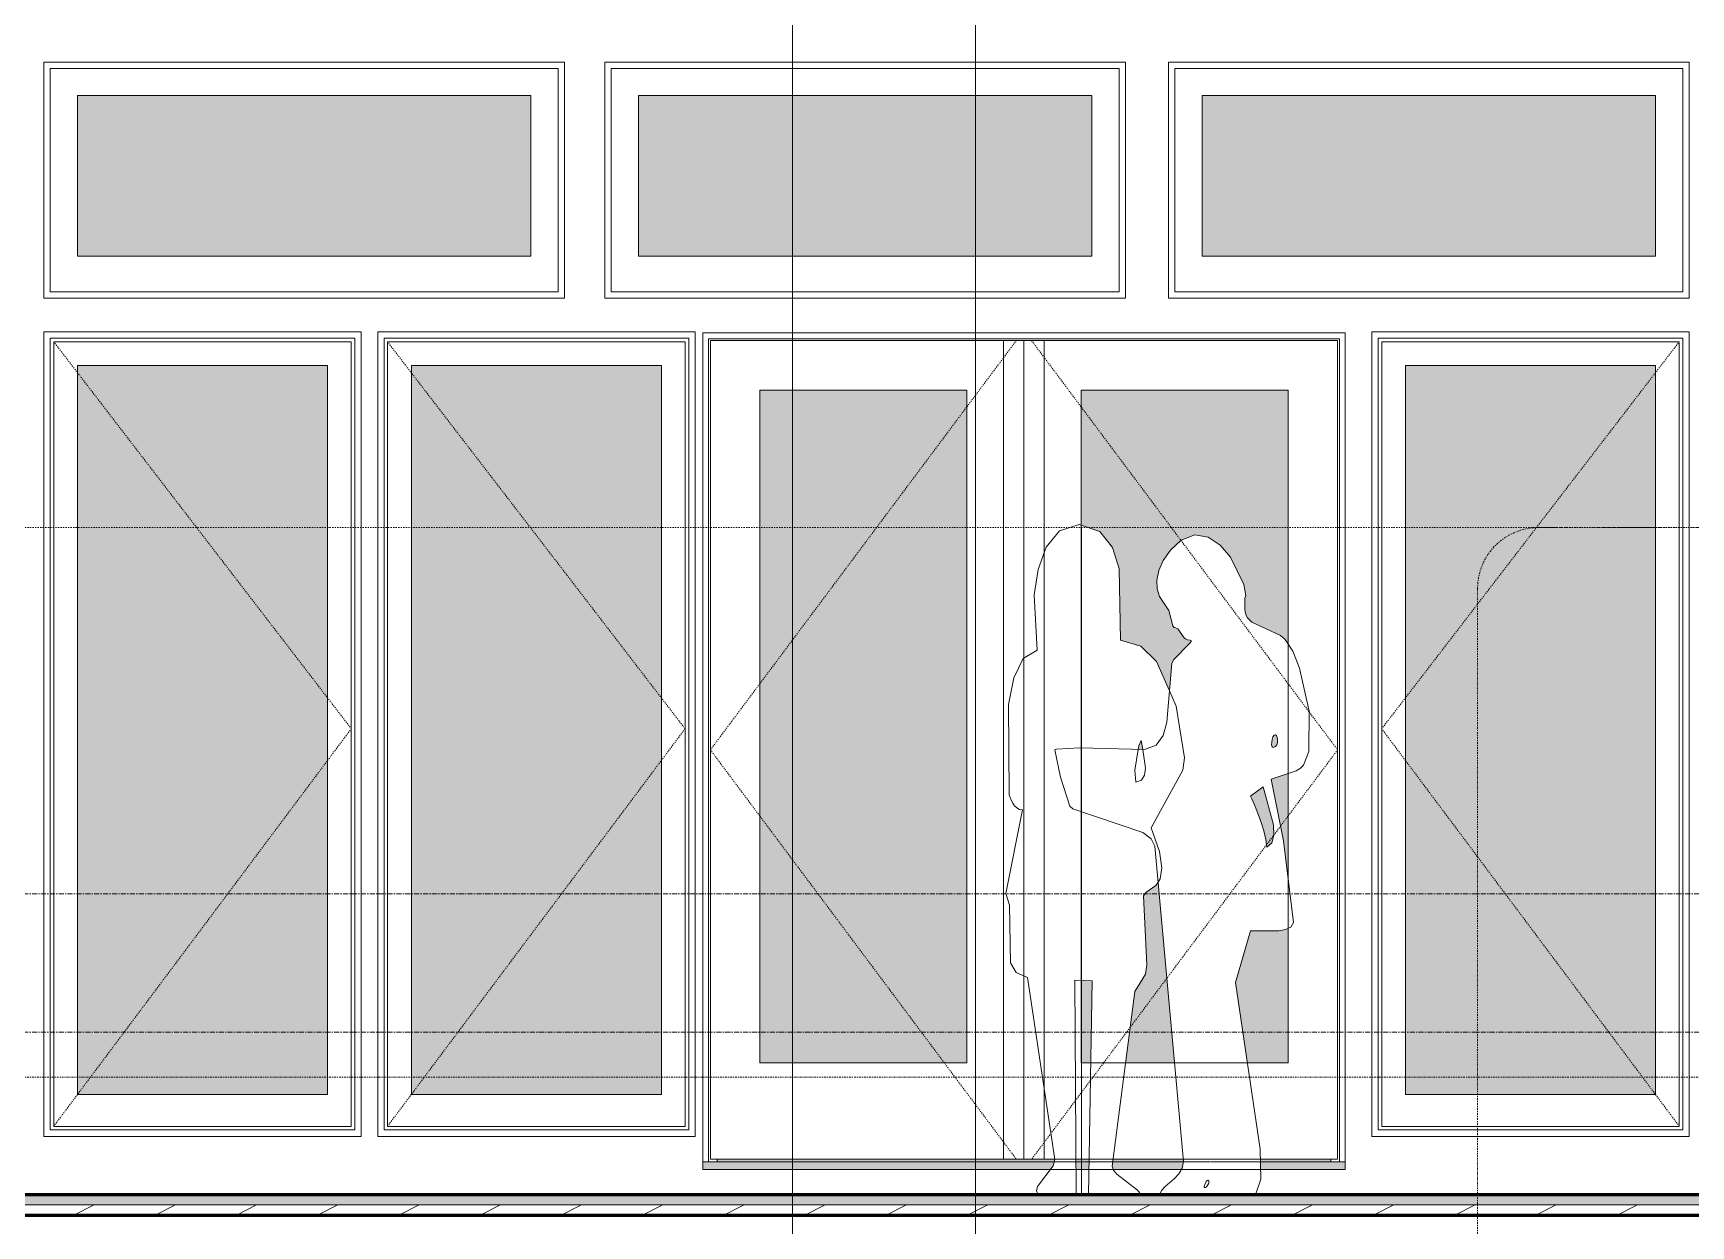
# Model space of a CAD drawing. Header units: inches. Extents: x -8991 to -6983, y -226 to 479.
# Drawn here: x -7809.4 to -7646.2, y -0.7 to 116.8 of the extents above; entities that cross this region are included whole.
import ezdxf

# ---------------------------------------------------------------- set-up
doc = ezdxf.new("R2010")
doc.units = ezdxf.units.IN
doc.header["$MEASUREMENT"] = 0
for name, pattern in [('Aligning Line 1_8_', [0.25, 0.125, -0.125]), ('Dash 1_16_', [0.125, 0.0625, -0.0625]), ('Dash Dot 3_16_', [0.3125, 0.1875, -0.0625, 0, -0.0625]), ('Grid Line 1_2_', [0.875, 0.5, -0.125, 0.125, -0.125])]:
    doc.linetypes.add(name, pattern=pattern)
for name, color, linetype, lineweight in [('A-ANNO-SYMB-1', 150, 'Dash Dot 3_16_', 9), ('A-DETL-GENF', 92, 'Continuous', 9), ('A-DOOR', 31, 'Continuous', 18), ('A-DOOR-1', 31, 'Dash 1_16_', 9), ('A-FLOR', 192, 'Continuous', 18), ('A-FLOR-1', 192, 'Continuous', 60), ('A-FLOR-HRAL', 11, 'Continuous', 9), ('A-FLOR-LEVL-1', 51, 'Grid Line 1_2_', 9), ('A-FLOR-MCUT', 51, 'Continuous', 18), ('A-FLOR-PATT-1', 8, 'Continuous', 9), ('A-GLAZ', 151, 'Continuous', 18), ('A-GLAZ-1', 151, 'Continuous', 9), ('A-GLAZ-2', 151, 'Dash 1_16_', 9), ('A-WALL', 113, 'Continuous', 18), ('G-ANNO-SYMB', 111, 'Aligning Line 1_8_', 9), ('G-ANNO-SYMB-1', 111, 'Continuous', 9)]:
    doc.layers.add(name, color=color, linetype=linetype, lineweight=lineweight)

# ---------------------------------------------------------------- blocks, each defined once
blk = doc.blocks.new('Railing - 2_ x 1_2_ 2-1559248-Section 26')
at = {"layer": 'A-FLOR-HRAL'}
for points in [[(-8696.64, 2.62), (-8694.88, 2.62), (-8694.88, 43.62), (-8697.26, 43.62), (-8697.26, 2.62), (-8696.85, 2.62)], [(-8694.88, 2.37), (-8693.57, 2.37), (-8693.57, 2.62), (-8698.57, 2.62), (-8698.57, 2.37), (-8696.55, 2.37)], [(-8697.59, 2.62), (-8697.57, 2.62), (-8697.58, 2.87), (-8698.07, 2.87), (-8698.05, 2.62), (-8697.6, 2.62)], [(-8694.29, 2.62), (-8694.07, 2.62), (-8694.08, 2.87), (-8694.57, 2.87), (-8694.55, 2.62), (-8694.32, 2.62)]]:
    blk.add_hatch(color=256, dxfattribs=at).paths.add_polyline_path(points, flags=0)
for p, q in [((-8697.26, 43.62), (-8694.88, 43.62)), ((-8697.26, 2.62), (-8697.26, 43.62)), ((-8694.88, 2.62), (-8694.88, 43.62)), ((-8693.57, 2.62), (-8698.57, 2.62)), ((-8698.57, 2.37), (-8698.57, 2.62)), ((-8698.57, 2.37), (-8693.57, 2.37)), ((-8698.07, 2.62), (-8698.07, 2.87)), ((-8697.57, 2.87), (-8698.07, 2.87)), ((-8697.57, 2.87), (-8697.57, 2.62)), ((-8694.57, 2.62), (-8694.57, 2.87)), ((-8694.07, 2.87), (-8694.57, 2.87)), ((-8694.07, 2.87), (-8694.07, 2.62)), ((-8693.57, 2.37), (-8693.57, 2.62))]:
    blk.add_line(p, q, dxfattribs=at)
blk = doc.blocks.new('Railing - 2_ x 1_2_ 2-V24-Section 26')
at = {"layer": 'A-FLOR-HRAL'}
h = blk.add_hatch(color=256, dxfattribs=at)
h.paths.add_polyline_path([(-8871.88, 2.62), (-8871.88, 43.62), (-8874.26, 43.62), (-8874.26, 2.62), (-8872.35, 2.62)], flags=0)
h.paths.add_polyline_path([(-8873.07, 5.19), (-8873.16, 5.28), (-8873.07, 5.37), (-8872.98, 5.28)], flags=0)
h.paths.add_polyline_path([(-8873.07, 8.19), (-8873.16, 8.28), (-8873.07, 8.37), (-8872.98, 8.28)], flags=0)
h.paths.add_polyline_path([(-8873.07, 11.19), (-8873.16, 11.28), (-8873.07, 11.37), (-8872.98, 11.28)], flags=0)
h.paths.add_polyline_path([(-8873.07, 14.19), (-8873.16, 14.28), (-8873.07, 14.37), (-8872.98, 14.28)], flags=0)
h.paths.add_polyline_path([(-8873.07, 17.19), (-8873.16, 17.28), (-8873.07, 17.37), (-8872.98, 17.28)], flags=0)
h.paths.add_polyline_path([(-8873.07, 20.19), (-8873.16, 20.28), (-8873.07, 20.37), (-8872.98, 20.28)], flags=0)
h.paths.add_polyline_path([(-8873.07, 23.19), (-8873.16, 23.28), (-8873.07, 23.37), (-8872.98, 23.28)], flags=0)
h.paths.add_polyline_path([(-8873.07, 26.19), (-8873.16, 26.28), (-8873.07, 26.37), (-8872.98, 26.28)], flags=0)
h.paths.add_polyline_path([(-8873.07, 29.19), (-8873.16, 29.28), (-8873.07, 29.37), (-8872.98, 29.28)], flags=0)
h.paths.add_polyline_path([(-8873.07, 32.19), (-8873.16, 32.28), (-8873.07, 32.37), (-8872.98, 32.28)], flags=0)
h.paths.add_polyline_path([(-8873.07, 35.19), (-8873.16, 35.28), (-8873.07, 35.37), (-8872.98, 35.28)], flags=0)
h.paths.add_polyline_path([(-8873.07, 38.19), (-8873.16, 38.28), (-8873.07, 38.37), (-8872.98, 38.28)], flags=0)
h.paths.add_polyline_path([(-8873.07, 41.19), (-8873.16, 41.28), (-8873.07, 41.37), (-8872.98, 41.28)], flags=0)
for points in [[(-8871.36, 2.37), (-8870.57, 2.37), (-8870.57, 2.62), (-8875.57, 2.62), (-8875.57, 2.37), (-8871.88, 2.37)], [(-8875.07, 2.62), (-8874.57, 2.62), (-8874.58, 2.87), (-8875.07, 2.87)], [(-8871.35, 2.62), (-8871.07, 2.62), (-8871.08, 2.87), (-8871.57, 2.87), (-8871.55, 2.62), (-8871.36, 2.62)]]:
    blk.add_hatch(color=256, dxfattribs=at).paths.add_polyline_path(points, flags=0)
for p, q in [((-8874.26, 2.62), (-8874.26, 43.62)), ((-8871.88, 43.62), (-8871.88, 2.62)), ((-8870.57, 2.62), (-8875.57, 2.62)), ((-8875.57, 2.37), (-8875.57, 2.62)), ((-8875.07, 2.62), (-8875.07, 2.87)), ((-8874.57, 2.87), (-8875.07, 2.87)), ((-8874.57, 2.87), (-8874.57, 2.62)), ((-8871.57, 2.62), (-8871.57, 2.87)), ((-8871.07, 2.87), (-8871.57, 2.87)), ((-8871.07, 2.87), (-8871.07, 2.62)), ((-8870.57, 2.62), (-8870.57, 2.37))]:
    blk.add_line(p, q, dxfattribs=at)
blk = doc.blocks.new('Railing - Railing-1114347-Section 26')
at = {"layer": 'A-FLOR-HRAL'}
for points in [[(-8874.01, 43.62), (-8871.57, 43.62), (-8871.58, 44.37), (-8874.57, 44.37), (-8874.57, 43.62), (-8874.26, 43.62)], [(-8697.57, 43.62), (-8694.57, 43.62), (-8694.57, 44.37), (-8697.57, 44.37), (-8697.57, 43.99)], [(-8873.07, 41.19), (-8872.98, 41.28), (-8873.07, 41.37), (-8873.16, 41.28)], [(-8873.07, 38.19), (-8872.98, 38.28), (-8873.07, 38.37), (-8873.16, 38.28)], [(-8873.07, 35.19), (-8872.98, 35.28), (-8873.07, 35.37), (-8873.16, 35.28)], [(-8873.07, 32.19), (-8872.98, 32.28), (-8873.07, 32.37), (-8873.16, 32.28)], [(-8873.07, 29.19), (-8872.98, 29.28), (-8873.07, 29.37), (-8873.16, 29.28)], [(-8873.07, 26.19), (-8872.98, 26.28), (-8873.07, 26.37), (-8873.16, 26.28)], [(-8873.07, 23.19), (-8872.98, 23.28), (-8873.07, 23.37), (-8873.16, 23.28)], [(-8873.07, 20.19), (-8872.98, 20.28), (-8873.07, 20.37), (-8873.16, 20.28)], [(-8873.07, 17.19), (-8872.98, 17.28), (-8873.07, 17.37), (-8873.16, 17.28)], [(-8873.07, 14.19), (-8872.98, 14.28), (-8873.07, 14.37), (-8873.16, 14.28)], [(-8873.07, 11.19), (-8872.98, 11.28), (-8873.07, 11.37), (-8873.16, 11.28)], [(-8873.07, 8.19), (-8872.98, 8.28), (-8873.07, 8.37), (-8873.16, 8.28)], [(-8873.07, 5.19), (-8872.98, 5.28), (-8873.07, 5.37), (-8873.16, 5.28)]]:
    blk.add_hatch(color=256, dxfattribs=at).paths.add_polyline_path(points, flags=0)
for p, q in [((-8871.57, 44.37), (-8874.57, 44.37)), ((-8874.57, 44.37), (-8874.57, 43.62)), ((-8871.57, 43.62), (-8871.57, 44.37)), ((-8694.57, 44.37), (-8697.57, 44.37)), ((-8697.57, 44.37), (-8697.57, 43.62)), ((-8694.57, 43.62), (-8694.57, 44.37)), ((-8874.57, 43.62), (-8871.57, 43.62)), ((-8697.57, 43.62), (-8697.26, 43.62)), ((-8694.88, 43.62), (-8694.57, 43.62))]:
    blk.add_line(p, q, dxfattribs=at)
for centre, radius, start, end in [((-8873.07, 41.28), 0.0938, 0, 180), ((-8873.07, 41.28), 0.0938, 180, 0), ((-8873.07, 38.28), 0.0938, 0, 180), ((-8873.07, 38.28), 0.0938, 180, 0), ((-8873.07, 35.28), 0.0938, 0, 180), ((-8873.07, 35.28), 0.0938, 180, 0), ((-8873.07, 32.28), 0.0938, 0, 180), ((-8873.07, 32.28), 0.0938, 180, 0), ((-8873.07, 29.28), 0.0938, 0, 180), ((-8873.07, 29.28), 0.0938, 180, 0), ((-8873.07, 26.28), 0.0938, 0, 180), ((-8873.07, 26.28), 0.0938, 180, 0), ((-8873.07, 23.28), 0.0938, 0, 180), ((-8873.07, 23.28), 0.0938, 180, 0), ((-8873.07, 20.28), 0.0938, 0, 180), ((-8873.07, 20.28), 0.0938, 180, 0), ((-8873.07, 17.28), 0.0938, 0, 180), ((-8873.07, 17.28), 0.0938, 180, 0), ((-8873.07, 14.28), 0.0938, 0, 180), ((-8873.07, 14.28), 0.0938, 180, 0), ((-8873.07, 11.28), 0.0937, 360, 180), ((-8873.07, 11.28), 0.0937, 180, 360), ((-8873.07, 8.28), 0.0938, 0, 180), ((-8873.07, 8.28), 0.0937, 180, 360), ((-8873.07, 5.28), 0.0937, 360, 180), ((-8873.07, 5.28), 0.0937, 180, 0)]:
    blk.add_arc(centre, radius, start, end, dxfattribs=at)
for name in ['Railing - 2_ x 1_2_ 2-V24-Section 26', 'Railing - 2_ x 1_2_ 2-1559248-Section 26']:
    blk.add_blockref(name, (0, 0))
blk = doc.blocks.new('florence 23626 - florence 23626-1391546-Section 26')
at = {"layer": 'A-DETL-GENF'}
for p, q in [((-8766.87, 66.16), (-8765.57, 67.76)), ((-8765.57, 67.76), (-8763.64, 68.37)), ((-8763.64, 68.37), (-8761.59, 67.7)), ((-8763.41, 68.16), (-8763.41, 68.04)), ((-8763.41, 67.52), (-8763.41, 68.16)), ((-8763.41, 68.04), (-8763.41, 67.7)), ((-8763.41, 67.7), (-8763.41, 66.94)), ((-8763.41, 66.17), (-8763.41, 67.52)), ((-8763.41, 66.94), (-8763.41, 65.97)), ((-8761.59, 67.7), (-8760.34, 66.13)), ((-8767.67, 63.94), (-8766.87, 66.16)), ((-8763.41, 64.32), (-8763.41, 66.17)), ((-8763.41, 65.97), (-8763.41, 64.89)), ((-8760.34, 66.13), (-8759.71, 64.02)), ((-8768.05, 61.46), (-8767.67, 63.94)), ((-8763.41, 64.89), (-8763.41, 58.65)), ((-8763.41, 55.83), (-8763.41, 64.32)), ((-8759.71, 64.02), (-8759.56, 56.98)), ((-8767.78, 56.02), (-8768.05, 61.46)), ((-8763.41, 58.65), (-8763.41, 58.07)), ((-8763.41, 58.07), (-8763.41, 57.83)), ((-8763.41, 57.83), (-8763.41, 57.44)), ((-8763.41, 57.44), (-8763.41, 56.8)), ((-8769.16, 55.19), (-8767.78, 56.02)), ((-8763.41, 56.8), (-8763.41, 56.17)), ((-8763.41, 56.17), (-8763.41, 55.56)), ((-8763.41, 54.21), (-8763.41, 55.83)), ((-8763.41, 55.56), (-8763.41, 52.76)), ((-8759.56, 56.98), (-8757.56, 56.39)), ((-8757.56, 56.39), (-8756.01, 54.89)), ((-8770.06, 53.27), (-8769.16, 55.19)), ((-8763.41, 52.36), (-8763.41, 54.21)), ((-8756.01, 54.89), (-8754.73, 52)), ((-8770.58, 50.65), (-8770.06, 53.27)), ((-8763.41, 52.76), (-8763.41, 51.51)), ((-8763.41, 46.37), (-8763.41, 52.36)), ((-8770.53, 41.77), (-8770.58, 50.65)), ((-8763.41, 51.51), (-8763.41, 51.27)), ((-8763.41, 51.27), (-8763.41, 51.09)), ((-8763.41, 51.09), (-8763.41, 50.95)), ((-8763.41, 50.95), (-8763.41, 50.82)), ((-8763.41, 50.82), (-8763.41, 50.68)), ((-8763.41, 50.68), (-8763.41, 50.51)), ((-8754.73, 52), (-8754.07, 50.5)), ((-8763.41, 50.51), (-8763.41, 49.23)), ((-8763.41, 49.23), (-8763.41, 46.37)), ((-8754.07, 50.5), (-8753.25, 45.39)), ((-8763.41, 43.03), (-8763.41, 46.37)), ((-8763.41, 46.37), (-8763.41, 45.65)), ((-8757.82, 46.22), (-8758.15, 44.2)), ((-8757.75, 46.6), (-8757.82, 46.22)), ((-8757.75, 46.6), (-8757.52, 47.1)), ((-8757.38, 46.21), (-8757.52, 47.1)), ((-8757.09, 44.38), (-8757.38, 46.21)), ((-8763.41, 45.65), (-8763.41, 41.08)), ((-8758.15, 44.2), (-8758.06, 43.01)), ((-8757.19, 43.69), (-8757.09, 44.38)), ((-8753.42, 44.19), (-8756.54, 38.52)), ((-8753.25, 45.39), (-8753.42, 44.19)), ((-8763.41, 42.54), (-8763.41, 43.03)), ((-8763.41, 42.15), (-8763.41, 42.54)), ((-8758.06, 43.01), (-8757.49, 43.2)), ((-8757.49, 43.2), (-8757.19, 43.69)), ((-8770.44, 41.51), (-8770.53, 41.77)), ((-8770.32, 41.23), (-8770.44, 41.51)), ((-8770.17, 40.94), (-8770.32, 41.23)), ((-8769.99, 40.68), (-8770.17, 40.94)), ((-8763.41, 41.29), (-8763.41, 42.15)), ((-8763.41, 41), (-8763.41, 41.29)), ((-8763.41, 41.07), (-8763.41, 40.65)), ((-8763.41, 40.64), (-8763.41, 41)), ((-8770.84, 32.05), (-8769.21, 40.27)), ((-8769.76, 40.47), (-8769.99, 40.68)), ((-8769.5, 40.33), (-8769.76, 40.47)), ((-8769.21, 40.27), (-8769.5, 40.33)), ((-8763.41, 40.65), (-8763.41, 40.37)), ((-8763.41, 40.09), (-8763.41, 40.64)), ((-8763.41, 40.37), (-8763.41, 40.09)), ((-8763.41, 38), (-8763.41, 40.09)), ((-8763.41, 40.09), (-8763.41, 39.92)), ((-8763.41, 39.92), (-8763.41, 38.77)), ((-8763.41, 38.77), (-8763.41, 38.22)), ((-8763.41, 38.22), (-8763.41, 37.78)), ((-8763.41, 23.49), (-8763.41, 38)), ((-8763.41, 37.78), (-8763.41, 37.53)), ((-8756.54, 38.52), (-8755.74, 36.18)), ((-8763.41, 37.53), (-8763.41, 36.11)), ((-8763.41, 36.11), (-8763.41, 33.83)), ((-8755.74, 36.18), (-8755.5, 34.56)), ((-8755.5, 34.56), (-8755.67, 33.49)), ((-8763.41, 33.83), (-8763.41, 27.98)), ((-8756.09, 32.83), (-8757.06, 32.14)), ((-8755.87, 33.17), (-8756.09, 32.83)), ((-8755.67, 33.49), (-8755.87, 33.17)), ((-8770.49, 30.88), (-8770.84, 32.05)), ((-8757.06, 32.14), (-8757.3, 31.81)), ((-8757.3, 31.81), (-8756.98, 25.03)), ((-8770.39, 25.21), (-8770.49, 30.88)), ((-8763.41, 27.98), (-8763.41, 20.89)), ((-8769.83, 24.25), (-8770.39, 25.21)), ((-8756.98, 25.03), (-8757.11, 24.1)), ((-8768.72, 23.76), (-8769.83, 24.25)), ((-8766.02, 5.83), (-8768.72, 23.76)), ((-8762.35, 23.45), (-8764.07, 23.51)), ((-8764.07, 23.51), (-8763.93, 2.37)), ((-8763.41, 22.48), (-8763.41, 23.88)), ((-8763.41, 23.5), (-8763.41, 23.88)), ((-8763.41, 21.68), (-8763.41, 23.5)), ((-8763.41, 22.71), (-8763.41, 23.49)), ((-8762.7, 2.37), (-8762.35, 23.45)), ((-8757.11, 24.1), (-8758.16, 22.38)), ((-8763.41, 19.21), (-8763.41, 22.71)), ((-8763.41, 22.48), (-8763.41, 7.2)), ((-8763.41, 20.66), (-8763.41, 21.68)), ((-8758.16, 22.38), (-8760.4, 5.19)), ((-8763.41, 20.89), (-8763.41, 8.98)), ((-8763.41, 18.81), (-8763.41, 20.66)), ((-8763.41, 2.37), (-8763.41, 19.21)), ((-8763.41, 4.75), (-8763.41, 18.81)), ((-8763.41, 8.98), (-8763.41, 7.56)), ((-8763.41, 7.56), (-8763.41, 5.36)), ((-8763.41, 7.2), (-8763.41, 4.2)), ((-8767.73, 3.18), (-8766.18, 5.22)), ((-8766.18, 5.22), (-8766.02, 5.83)), ((-8763.41, 5.36), (-8763.41, 4.69)), ((-8760.4, 5.19), (-8760.26, 4.78)), ((-8763.41, 3.85), (-8763.41, 4.75)), ((-8763.41, 4.69), (-8763.41, 4.2)), ((-8763.41, 4.2), (-8763.41, 2.82)), ((-8763.41, 4.2), (-8763.41, 2.93)), ((-8763.41, 3.17), (-8763.41, 3.85)), ((-8760.26, 4.78), (-8759.92, 4.39)), ((-8759.92, 4.39), (-8757.89, 2.83)), ((-8767.85, 2.76), (-8767.73, 3.18)), ((-8767.66, 2.37), (-8767.85, 2.76)), ((-8763.41, 2.82), (-8763.41, 3.17)), ((-8763.41, 2.88), (-8763.41, 2.98)), ((-8763.41, 2.98), (-8763.41, 2.96)), ((-8763.41, 2.96), (-8763.41, 2.91)), ((-8763.41, 2.93), (-8763.41, 2.37)), ((-8763.41, 2.91), (-8763.41, 2.37)), ((-8763.41, 2.37), (-8763.41, 2.88)), ((-8757.89, 2.83), (-8757.54, 2.37))]:
    blk.add_line(p, q, dxfattribs=at)
blk = doc.blocks.new('lisa 12 res 26737 - lisa 12 res 26737-1391549-Section 26')
at = {"layer": 'A-DETL-GENF'}
for p, q in [((-8752.25, 67.37), (-8753.6, 66.84)), ((-8750.94, 67.14), (-8752.25, 67.37)), ((-8749.75, 66.34), (-8750.94, 67.14)), ((-8754.65, 65.85), (-8755.37, 64.84)), ((-8753.6, 66.84), (-8754.65, 65.85)), ((-8748.73, 65.17), (-8749.75, 66.34)), ((-8755.8, 63.84), (-8755.98, 62.9)), ((-8755.37, 64.84), (-8755.8, 63.84)), ((-8747.41, 62.49), (-8748.73, 65.17)), ((-8755.98, 62.9), (-8755.94, 62.05)), ((-8755.94, 62.05), (-8755.72, 61.31)), ((-8747.22, 61.36), (-8747.41, 62.49)), ((-8755.72, 61.31), (-8754.81, 59.93)), ((-8747.34, 60.09), (-8747.32, 61.12)), ((-8747.32, 61.12), (-8747.22, 61.36)), ((-8754.81, 59.93), (-8754.42, 58.41)), ((-8747.28, 59.75), (-8747.34, 60.09)), ((-8747.19, 59.45), (-8747.28, 59.75)), ((-8747.08, 59.22), (-8747.19, 59.45)), ((-8746.65, 58.76), (-8747.08, 59.22)), ((-8743.81, 57.46), (-8746.65, 58.76)), ((-8754.42, 58.41), (-8754.36, 58.32)), ((-8754.36, 58.32), (-8754.33, 58.27)), ((-8754.33, 58.27), (-8754.31, 58.26)), ((-8754.31, 58.26), (-8754.28, 58.25)), ((-8754.28, 58.25), (-8754.21, 58.23)), ((-8754.21, 58.23), (-8754.1, 58.18)), ((-8754.1, 58.18), (-8753.91, 58.1)), ((-8753.91, 58.1), (-8753.29, 57.23)), ((-8753.29, 57.23), (-8753.15, 57.11)), ((-8743.34, 57.07), (-8743.81, 57.46)), ((-8752.75, 56.69), (-8754.3, 55.1)), ((-8753.15, 57.11), (-8752.96, 57.03)), ((-8752.96, 57.03), (-8752.71, 57.01)), ((-8752.59, 56.92), (-8752.75, 56.69)), ((-8752.71, 57.01), (-8752.59, 56.92)), ((-8742.61, 55.92), (-8743.34, 57.07)), ((-8741.93, 54.22), (-8742.61, 55.92)), ((-8754.5, 54.74), (-8754.99, 48.92)), ((-8754.3, 55.1), (-8754.5, 54.74)), ((-8740.99, 49.99), (-8741.93, 54.22)), ((-8741.01, 46.04), (-8740.99, 49.99)), ((-8755.36, 47.61), (-8756.06, 46.65)), ((-8754.99, 48.92), (-8755.36, 47.61)), ((-8744.64, 47.21), (-8744.56, 47.46)), ((-8744.56, 47.46), (-8744.44, 47.64)), ((-8744.44, 47.64), (-8744.3, 47.68)), ((-8744.21, 47.59), (-8744.3, 47.68)), ((-8744.21, 47.59), (-8744.14, 47.41)), ((-8744.14, 47.41), (-8744.1, 47.18)), ((-8766.01, 46.2), (-8766.03, 46.18)), ((-8766.03, 46.18), (-8765.47, 43.5)), ((-8765.99, 46.22), (-8766.01, 46.2)), ((-8765.85, 46.27), (-8765.99, 46.22)), ((-8763.58, 46.38), (-8765.85, 46.27)), ((-8757.2, 46.21), (-8763.58, 46.38)), ((-8756.06, 46.65), (-8757.2, 46.21)), ((-8744.69, 46.68), (-8744.64, 47.21)), ((-8744.64, 46.49), (-8744.69, 46.68)), ((-8744.52, 46.42), (-8744.64, 46.49)), ((-8744.3, 46.51), (-8744.52, 46.42)), ((-8744.17, 46.69), (-8744.3, 46.51)), ((-8744.11, 46.93), (-8744.17, 46.69)), ((-8744.1, 47.18), (-8744.11, 46.93)), ((-8741.55, 44.69), (-8741.01, 46.04)), ((-8744.72, 43.3), (-8742.27, 44.13)), ((-8742.27, 44.13), (-8741.85, 44.39)), ((-8741.85, 44.39), (-8741.55, 44.69)), ((-8765.47, 43.5), (-8764.56, 40.63)), ((-8746.76, 41.63), (-8745.53, 42.56)), ((-8744.5, 38.8), (-8745.53, 42.56)), ((-8743.51, 37.24), (-8744.72, 43.3)), ((-8746.62, 41.35), (-8746.76, 41.63)), ((-8746.37, 40.79), (-8746.62, 41.35)), ((-8764.56, 40.63), (-8764.26, 40.38)), ((-8764.26, 40.38), (-8757.38, 38.04)), ((-8746.07, 40.02), (-8746.37, 40.79)), ((-8745.75, 39.14), (-8746.07, 40.02)), ((-8757.38, 38.04), (-8756.54, 37.43)), ((-8745.46, 38.23), (-8745.75, 39.14)), ((-8745.25, 37.36), (-8745.46, 38.23)), ((-8744.46, 37.8), (-8744.66, 37.03)), ((-8744.5, 38.8), (-8744.46, 37.8)), ((-8756.54, 37.43), (-8756.19, 36.71)), ((-8756.19, 36.71), (-8753.37, 5.65)), ((-8745.17, 36.61), (-8745.25, 37.36)), ((-8744.66, 37.03), (-8745.17, 36.61)), ((-8742.54, 29.17), (-8743.51, 37.24)), ((-8748.24, 23.29), (-8746.76, 28.37)), ((-8746.76, 28.37), (-8743.98, 28.37)), ((-8743.98, 28.37), (-8743.32, 28.49)), ((-8743.32, 28.49), (-8742.81, 28.74)), ((-8742.81, 28.74), (-8742.54, 29.17)), ((-8745.81, 6.86), (-8748.24, 23.29)), ((-8745.76, 3.9), (-8745.81, 6.86)), ((-8753.5, 5), (-8753.82, 4.44)), ((-8753.37, 5.65), (-8753.5, 5)), ((-8754.26, 3.97), (-8755.18, 3.17)), ((-8753.82, 4.44), (-8754.26, 3.97)), ((-8751.32, 3.22), (-8751.2, 3.54)), ((-8751.2, 3.54), (-8751.12, 3.68)), ((-8751.12, 3.68), (-8751.04, 3.78)), ((-8750.9, 3.46), (-8751.1, 3.16)), ((-8751.04, 3.78), (-8750.96, 3.81)), ((-8750.87, 3.74), (-8750.96, 3.81)), ((-8750.86, 3.61), (-8750.9, 3.46)), ((-8750.87, 3.74), (-8750.86, 3.61)), ((-8745.76, 3.9), (-8746.29, 2.37)), ((-8755.54, 2.78), (-8755.73, 2.37)), ((-8755.18, 3.17), (-8755.54, 2.78)), ((-8751.32, 3.1), (-8751.32, 3.22)), ((-8751.27, 3.04), (-8751.32, 3.1)), ((-8751.2, 3.07), (-8751.27, 3.04)), ((-8751.1, 3.16), (-8751.2, 3.07))]:
    blk.add_line(p, q, dxfattribs=at)
blk = doc.blocks.new('Window-Picture-Andersen-A_Series - 51-1_4_ x 23-1_4_-2038150-Section 26')
at = {"layer": 'A-GLAZ'}
blk.add_hatch(color=256, dxfattribs=at).paths.add_polyline_path([(-8817.62, 94.8), (-8817.62, 110.63), (-8862.24, 110.63), (-8862.24, 94.8), (-8819.29, 94.8)], flags=0)
at = {"layer": 'A-GLAZ-1'}
for p, q in [((-8864.93, 113.31), (-8814.93, 113.31)), ((-8864.93, 91.31), (-8864.93, 113.31)), ((-8814.93, 113.31), (-8814.93, 91.31)), ((-8862.24, 94.8), (-8862.24, 110.63)), ((-8862.24, 110.63), (-8817.62, 110.63)), ((-8817.62, 110.63), (-8817.62, 94.8)), ((-8817.62, 94.8), (-8862.24, 94.8)), ((-8814.93, 91.31), (-8864.93, 91.31))]:
    blk.add_line(p, q, dxfattribs=at)
blk = doc.blocks.new('Door-Outswing-Andersen-A_Series-Double - 5_ 3-1_4_ x 6_ 10-3_8_-2057099-Section 26')
at = {"layer": 'A-DOOR'}
blk.add_hatch(color=256, dxfattribs=at).paths.add_polyline_path([(-8774.69, 15.38), (-8774.69, 81.62), (-8795.07, 81.62), (-8795.07, 15.38), (-8782.26, 15.38)], flags=0)
h = blk.add_hatch(color=256, dxfattribs=at)
h.paths.add_polyline_path([(-8756.98, 15.38), (-8754.26, 15.38), (-8755.87, 33.17), (-8756.09, 32.83), (-8757.06, 32.14), (-8757.3, 31.81), (-8756.98, 25.03), (-8757.11, 24.1), (-8758.16, 22.38), (-8759.07, 15.38), (-8757.11, 15.38)], flags=0)
h.paths.add_polyline_path([(-8743.07, 15.38), (-8743.07, 28.61), (-8743.32, 28.49), (-8743.98, 28.37), (-8746.76, 28.36), (-8748.24, 23.29), (-8747.07, 15.38), (-8745.24, 15.38)], flags=0)
h.paths.add_polyline_path([(-8762.7, 15.38), (-8762.49, 15.38), (-8762.35, 23.45), (-8763.44, 23.49), (-8763.44, 15.38)], flags=0)
h.paths.add_polyline_path([(-8743.07, 33.56), (-8743.07, 43.86), (-8744.72, 43.3), (-8743.48, 37.03), (-8743.32, 35.63)], flags=0)
h.paths.add_polyline_path([(-8745.17, 36.61), (-8744.66, 37.03), (-8744.46, 37.8), (-8744.5, 38.8), (-8745.53, 42.56), (-8746.76, 41.63), (-8746.62, 41.35), (-8746.37, 40.79), (-8746.01, 39.87), (-8745.75, 39.14), (-8745.46, 38.23), (-8745.24, 37.23), (-8745.21, 36.93)], flags=0)
h.paths.add_polyline_path([(-8757.38, 46.21), (-8757.52, 47.1), (-8757.75, 46.6), (-8757.82, 46.22), (-8757.38, 46.21)], flags=0)
h.paths.add_polyline_path([(-8744.52, 46.42), (-8744.3, 46.51), (-8744.17, 46.69), (-8744.1, 46.96), (-8744.11, 47.21), (-8744.16, 47.46), (-8744.21, 47.59), (-8744.3, 47.68), (-8744.44, 47.64), (-8744.56, 47.46), (-8744.64, 47.21), (-8744.69, 46.68), (-8744.64, 46.49)], flags=0)
h.paths.add_polyline_path([(-8754.73, 52), (-8754.5, 54.74), (-8754.3, 55.1), (-8752.71, 56.75), (-8752.59, 56.92), (-8752.75, 57.01), (-8752.96, 57.03), (-8753.15, 57.11), (-8753.29, 57.23), (-8753.91, 58.1), (-8754.28, 58.25), (-8754.33, 58.27), (-8754.42, 58.41), (-8754.81, 59.93), (-8755.72, 61.31), (-8755.94, 62.05), (-8755.98, 62.9), (-8755.8, 63.84), (-8755.37, 64.84), (-8754.65, 65.85), (-8753.6, 66.84), (-8752.25, 67.37), (-8750.94, 67.14), (-8749.75, 66.34), (-8748.73, 65.17), (-8747.41, 62.49), (-8747.22, 61.36), (-8747.32, 61.12), (-8747.34, 60.09), (-8747.22, 59.56), (-8747.19, 59.45), (-8747.08, 59.22), (-8746.65, 58.76), (-8743.81, 57.46), (-8743.34, 57.07), (-8743.07, 56.64), (-8743.07, 81.62), (-8763.44, 81.62), (-8763.44, 68.31), (-8761.59, 67.7), (-8760.34, 66.13), (-8759.71, 64.02), (-8759.56, 56.98), (-8757.56, 56.39), (-8756.01, 54.89), (-8754.96, 52.52)], flags=0)
h = blk.add_hatch(color=256, dxfattribs=at)
h.paths.add_polyline_path([(-8738.19, 4.87), (-8737.44, 4.87), (-8737.46, 5.62), (-8745.79, 5.62), (-8745.76, 4.87), (-8738.87, 4.87)], flags=0)
h.paths.add_polyline_path([(-8800.13, 4.87), (-8766.44, 4.87), (-8766.18, 5.22), (-8766.08, 5.62), (-8800.69, 5.62), (-8800.69, 4.87)], flags=0)
h.paths.add_polyline_path([(-8763.94, 4.87), (-8762.66, 4.87), (-8762.65, 5.62), (-8763.95, 5.62), (-8763.95, 5.22)], flags=0)
h.paths.add_polyline_path([(-8753.57, 4.87), (-8753.5, 5), (-8753.38, 5.62), (-8760.34, 5.62), (-8760.4, 5.19), (-8760.3, 4.87), (-8753.82, 4.87)], flags=0)
h = blk.add_hatch(color=256, dxfattribs=at)
h.paths.add_polyline_path([(-8743.07, 5.62), (-8738.87, 5.62), (-8738.87, 5.87), (-8745.8, 5.87), (-8745.79, 5.62), (-8745.24, 5.62)], flags=0)
h.paths.add_polyline_path([(-8799, 5.62), (-8766.08, 5.62), (-8766.03, 5.87), (-8799.27, 5.87), (-8799.27, 5.62)], flags=0)
h.paths.add_polyline_path([(-8753.38, 5.62), (-8753.37, 5.65), (-8753.39, 5.87), (-8760.31, 5.87), (-8760.34, 5.62), (-8753.5, 5.62)], flags=0)
h.paths.add_polyline_path([(-8763.95, 5.62), (-8762.65, 5.62), (-8762.64, 5.87), (-8763.95, 5.87), (-8763.95, 5.83)], flags=0)
for p, q in [((-8800.13, 5.62), (-8800.13, 86.68)), ((-8800.13, 86.68), (-8738.01, 86.68)), ((-8771.07, 86.5), (-8799.94, 86.5)), ((-8799.94, 86.5), (-8799.94, 5.87)), ((-8771.07, 86.5), (-8769.07, 86.5)), ((-8771.07, 86.5), (-8771.07, 5.87)), ((-8769.07, 55.25), (-8769.07, 86.5)), ((-8769.07, 86.5), (-8767.07, 86.5)), ((-8769.07, 86.5), (-8769.07, 55.25)), ((-8767.07, 65.61), (-8767.07, 86.5)), ((-8738.19, 86.5), (-8767.07, 86.5)), ((-8738.19, 5.87), (-8738.19, 86.5)), ((-8738.01, 86.68), (-8738.01, 5.62)), ((-8795.07, 15.38), (-8795.07, 81.62)), ((-8795.07, 81.62), (-8774.69, 81.62)), ((-8774.69, 81.62), (-8774.69, 15.38)), ((-8763.44, 68.31), (-8763.44, 81.62)), ((-8763.44, 81.62), (-8743.07, 81.62)), ((-8743.07, 81.62), (-8743.07, 56.64)), ((-8763.44, 46.38), (-8763.44, 68.31)), ((-8767.07, 12.79), (-8767.07, 65.61)), ((-8743.07, 56.64), (-8743.07, 43.86)), ((-8769.07, 40.32), (-8769.07, 55.25)), ((-8769.07, 55.25), (-8769.07, 40.32)), ((-8763.44, 40.1), (-8763.44, 46.38)), ((-8743.07, 43.86), (-8743.07, 33.56)), ((-8769.07, 23.91), (-8769.07, 40.31)), ((-8769.07, 40.31), (-8769.07, 23.91)), ((-8763.44, 23.49), (-8763.44, 40.1)), ((-8743.07, 33.56), (-8743.07, 28.61)), ((-8743.07, 28.61), (-8743.07, 15.38)), ((-8769.07, 5.87), (-8769.07, 23.91)), ((-8769.07, 23.91), (-8769.07, 5.87)), ((-8763.44, 15.38), (-8763.44, 23.49)), ((-8774.69, 15.38), (-8795.07, 15.38)), ((-8762.49, 15.38), (-8763.44, 15.38)), ((-8759.07, 15.38), (-8762.49, 15.38)), ((-8754.26, 15.38), (-8759.07, 15.38)), ((-8747.07, 15.38), (-8754.26, 15.38)), ((-8743.07, 15.38), (-8747.07, 15.38)), ((-8767.07, 5.87), (-8767.07, 12.79)), ((-8800.69, 4.87), (-8800.69, 5.62)), ((-8766.08, 5.62), (-8800.69, 5.62)), ((-8799.94, 5.87), (-8771.07, 5.87)), ((-8799.27, 5.87), (-8799.27, 5.62)), ((-8799.27, 5.62), (-8799.27, 5.87)), ((-8769.07, 5.87), (-8771.07, 5.87)), ((-8767.07, 5.87), (-8769.07, 5.87)), ((-8767.07, 5.87), (-8766.03, 5.87)), ((-8763.95, 5.62), (-8766.08, 5.62)), ((-8766.02, 5.87), (-8763.95, 5.87)), ((-8763.95, 5.87), (-8762.64, 5.87)), ((-8762.65, 5.62), (-8763.95, 5.62)), ((-8760.34, 5.62), (-8762.65, 5.62)), ((-8762.64, 5.87), (-8760.31, 5.87)), ((-8753.38, 5.62), (-8760.34, 5.62)), ((-8760.31, 5.87), (-8753.39, 5.87)), ((-8753.39, 5.87), (-8750.74, 5.87)), ((-8750.76, 5.62), (-8753.38, 5.62)), ((-8750.62, 5.62), (-8750.72, 5.62)), ((-8750.71, 5.87), (-8750.59, 5.87)), ((-8745.79, 5.62), (-8750.62, 5.62)), ((-8750.58, 5.87), (-8745.8, 5.87)), ((-8745.8, 5.87), (-8738.19, 5.87)), ((-8737.44, 5.62), (-8745.79, 5.62)), ((-8738.87, 5.87), (-8738.87, 5.62)), ((-8738.87, 5.87), (-8738.87, 5.62)), ((-8737.44, 5.62), (-8737.44, 4.87)), ((-8766.44, 4.87), (-8800.69, 4.87)), ((-8763.94, 4.87), (-8766.44, 4.87)), ((-8762.66, 4.87), (-8763.94, 4.87)), ((-8760.3, 4.87), (-8762.66, 4.87)), ((-8753.57, 4.87), (-8760.3, 4.87)), ((-8750.85, 4.87), (-8753.57, 4.87)), ((-8750.72, 4.87), (-8750.82, 4.87)), ((-8745.78, 4.87), (-8750.72, 4.87)), ((-8737.44, 4.87), (-8745.78, 4.87))]:
    blk.add_line(p, q, dxfattribs=at)
at = {"layer": 'A-DOOR-1'}
for p, q in [((-8769.82, 86.5), (-8799.94, 46.19)), ((-8768.32, 86.5), (-8753.62, 66.83)), ((-8753.62, 66.83), (-8748.4, 59.84)), ((-8748.35, 59.78), (-8748.08, 59.41)), ((-8748.03, 59.35), (-8741.02, 49.97)), ((-8741.02, 49.97), (-8740.99, 49.92)), ((-8740.99, 49.92), (-8738.19, 46.19)), ((-8799.94, 46.19), (-8769.82, 5.87)), ((-8738.19, 46.19), (-8743.8, 38.69)), ((-8744.46, 37.8), (-8745.2, 36.82)), ((-8743.8, 38.69), (-8744.46, 37.8)), ((-8745.2, 36.82), (-8746.75, 34.74)), ((-8746.77, 34.71), (-8755.01, 23.69)), ((-8755.01, 23.69), (-8758.62, 18.85)), ((-8758.62, 18.85), (-8762.51, 13.64)), ((-8762.51, 13.64), (-8763.99, 11.67)), ((-8763.99, 11.67), (-8766.41, 8.42)), ((-8766.41, 8.42), (-8768.32, 5.87))]:
    blk.add_line(p, q, dxfattribs=at)
blk = doc.blocks.new('Window-Casement-Andersen-A_Series - 2_-7 1_4_x6_-7 1_4_-2095940-Section 26')
at = {"layer": 'A-GLAZ'}
blk.add_hatch(color=256, dxfattribs=at).paths.add_polyline_path([(-8708.21, 12.24), (-8706.9, 12.24), (-8706.9, 84.06), (-8731.52, 84.06), (-8731.52, 12.24)], flags=0)
at = {"layer": 'A-GLAZ-1'}
for p, q in [((-8734.21, 86.75), (-8704.21, 86.75)), ((-8734.21, 8.75), (-8734.21, 86.75)), ((-8704.21, 86.75), (-8704.21, 8.75)), ((-8704.55, 86.39), (-8733.85, 86.39)), ((-8733.85, 86.39), (-8733.85, 9.11)), ((-8704.55, 9.11), (-8704.55, 86.39)), ((-8731.52, 12.24), (-8731.52, 84.06)), ((-8731.52, 84.06), (-8706.9, 84.06)), ((-8706.9, 84.06), (-8706.9, 12.24)), ((-8706.9, 12.24), (-8731.52, 12.24)), ((-8704.21, 8.75), (-8734.21, 8.75)), ((-8733.85, 9.11), (-8704.55, 9.11))]:
    blk.add_line(p, q, dxfattribs=at)
at = {"layer": 'A-GLAZ-2'}
for p, q in [((-8704.55, 86.39), (-8733.85, 48.27)), ((-8733.85, 48.27), (-8704.55, 9.11))]:
    blk.add_line(p, q, dxfattribs=at)
blk = doc.blocks.new('Window-Casement-Andersen-A_Series - 2_-7 1_4_x6_-7 1_4_-2095860-Section 26')
at = {"layer": 'A-GLAZ'}
blk.add_hatch(color=256, dxfattribs=at).paths.add_polyline_path([(-8819.29, 12.24), (-8804.76, 12.24), (-8804.76, 84.06), (-8829.38, 84.06), (-8829.38, 12.24)], flags=0)
at = {"layer": 'A-GLAZ-1'}
for p, q in [((-8832.07, 8.75), (-8832.07, 86.75)), ((-8832.07, 86.75), (-8802.07, 86.75)), ((-8802.07, 86.75), (-8802.07, 8.75)), ((-8831.73, 86.39), (-8831.73, 9.11)), ((-8802.43, 86.39), (-8831.73, 86.39)), ((-8802.43, 9.11), (-8802.43, 86.39)), ((-8829.38, 12.24), (-8829.38, 84.06)), ((-8829.38, 84.06), (-8804.76, 84.06)), ((-8804.76, 84.06), (-8804.76, 12.24)), ((-8804.76, 12.24), (-8829.38, 12.24)), ((-8802.07, 8.75), (-8832.07, 8.75)), ((-8831.73, 9.11), (-8802.43, 9.11))]:
    blk.add_line(p, q, dxfattribs=at)
at = {"layer": 'A-GLAZ-2'}
for p, q in [((-8831.73, 86.39), (-8802.43, 48.27)), ((-8802.43, 48.27), (-8831.73, 9.11))]:
    blk.add_line(p, q, dxfattribs=at)

msp = doc.modelspace()

# ---------------------------------------------------------------- hatches: boundary and pattern name
at = {"layer": 'A-FLOR'}
msp.add_hatch(color=256, dxfattribs=at).paths.add_polyline_path([(-7640.88232, 1.375), (-7635.39084, 1.375), (-7635.39084, 2.375), (-7819.39084, 2.375), (-7819.39084, 1.375), (-7640.89084, 1.375)], flags=0)
at = {"layer": 'A-FLOR-PATT-1'}
h = msp.add_hatch(dxfattribs=at)
h.set_pattern_fill('FP_2', color=256, style=0, pattern_type=2)
h.set_pattern_definition([(216.87, (-7541.8895, 132.934), (23.9897714, 15.993643), [3.998, -35.986]), (206.565, (-7537.0915, 130.535), (-7.99708, -7.99662), [8.941, -8.941]), (198.435, (-7537.0915, 126.537), (-15.993845, -7.997098), [5.058, -20.23])])
h.paths.add_polyline_path([(-7819.39084, 0.375), (-7635.39084, 0.375), (-7635.39084, 1.375), (-7819.39084, 1.375), (-7819.39084, 0.8501)], flags=0)

# ---------------------------------------------------------------- linework, layer by layer
at = {"layer": 'A-ANNO-SYMB-1'}
for p, q in [((-7580.0574, 68.08485), (-7661.23642, 68.08485)), ((-7667.23642, 62.08485), (-7667.23642, -160.82054)), ((-7635.32184, 13.95516), (-7822.80542, 13.95516))]:
    msp.add_line(p, q, dxfattribs=at)
msp.add_arc((-7661.23642, 62.08485), 6, 90, 180, dxfattribs=at)
at = {"layer": 'A-FLOR-1'}
for p, q in [((-7641.39084, 2.375), (-7819.39084, 2.375)), ((-7819.39084, 0.375), (-7635.39084, 0.375))]:
    msp.add_line(p, q, dxfattribs=at)
at = {"layer": 'A-FLOR-LEVL-1'}
for p, q in [((-7232.41868, 32), (-7921.53943, 32)), ((-7232.41868, 18.375), (-7921.53943, 18.375)), ((-7232.41868, 2.375), (-7921.53943, 2.375))]:
    msp.add_line(p, q, dxfattribs=at)
at = {"layer": 'A-FLOR-MCUT'}
msp.add_line((-7635.39084, 1.375), (-7819.39084, 1.375), dxfattribs=at)
at = {"layer": 'A-WALL'}
for p, q in [((-7808.37584, 90.6875), (-7808.37584, 113.9375)), ((-7808.37584, 113.9375), (-7757.12584, 113.9375)), ((-7757.12584, 113.9375), (-7757.12584, 90.6875)), ((-7753.14084, 90.6875), (-7753.14084, 113.9375)), ((-7753.14084, 113.9375), (-7701.89084, 113.9375)), ((-7701.89084, 113.9375), (-7701.89084, 90.6875)), ((-7697.65584, 90.6875), (-7697.65584, 113.9375)), ((-7697.65584, 113.9375), (-7646.40584, 113.9375)), ((-7646.40584, 113.9375), (-7646.40584, 90.6875)), ((-7757.12584, 90.6875), (-7808.37584, 90.6875)), ((-7701.89084, 90.6875), (-7753.14084, 90.6875)), ((-7646.40584, 90.6875), (-7697.65584, 90.6875)), ((-7808.37584, 8.125), (-7808.37584, 87.375)), ((-7808.37584, 87.375), (-7777.12584, 87.375)), ((-7777.12584, 87.375), (-7777.12584, 8.125)), ((-7775.51584, 8.125), (-7775.51584, 87.375)), ((-7775.51584, 87.375), (-7744.26584, 87.375)), ((-7744.26584, 87.375), (-7744.26584, 8.125)), ((-7743.51584, 5.623), (-7743.51584, 87.25)), ((-7743.51584, 87.25), (-7680.26584, 87.25)), ((-7680.26584, 87.25), (-7680.26584, 5.623)), ((-7677.65584, 8.125), (-7677.65584, 87.375)), ((-7677.65584, 87.375), (-7646.40584, 87.375)), ((-7646.40584, 87.375), (-7646.40584, 8.125)), ((-7777.12584, 8.125), (-7808.37584, 8.125)), ((-7744.26584, 8.125), (-7775.51584, 8.125)), ((-7646.40584, 8.125), (-7677.65584, 8.125))]:
    msp.add_line(p, q, dxfattribs=at)
at = {"layer": 'G-ANNO-SYMB'}
msp.add_line((-7862.74692, 68.08485), (-7547.45399, 68.08485), dxfattribs=at)
at = {"layer": 'G-ANNO-SYMB-1'}
for p, q in [((-7716.66732, 405.76985), (-7716.66732, -196.89908)), ((-7734.66732, 161.46414), (-7734.66732, -54.38721))]:
    msp.add_line(p, q, dxfattribs=at)

# ---------------------------------------------------------------- block references
at = {"layer": 'A-DETL-GENF'}
for name in ['florence 23626 - florence 23626-1391546-Section 26', 'lisa 12 res 26737 - lisa 12 res 26737-1391549-Section 26']:
    msp.add_blockref(name, (1057.17854, 0), dxfattribs=at)
at = {"layer": 'A-DOOR'}
msp.add_blockref('Door-Outswing-Andersen-A_Series-Double - 5_ 3-1_4_ x 6_ 10-3_8_-2057099-Section 26', (1057.17854, 0), dxfattribs=at)
at = {"layer": 'A-FLOR-HRAL'}
msp.add_blockref('Railing - Railing-1114347-Section 26', (1057.17854, 0), dxfattribs=at)
at = {"layer": 'A-GLAZ'}
for name, p in [('Window-Picture-Andersen-A_Series - 51-1_4_ x 23-1_4_-2038150-Section 26', (1057.17854, 0)), ('Window-Picture-Andersen-A_Series - 51-1_4_ x 23-1_4_-2038150-Section 26', (1112.41354, 0)), ('Window-Picture-Andersen-A_Series - 51-1_4_ x 23-1_4_-2038150-Section 26', (1167.89854, 0)), ('Window-Casement-Andersen-A_Series - 2_-7 1_4_x6_-7 1_4_-2095860-Section 26', (1024.31854, 0)), ('Window-Casement-Andersen-A_Series - 2_-7 1_4_x6_-7 1_4_-2095860-Section 26', (1057.17854, 0)), ('Window-Casement-Andersen-A_Series - 2_-7 1_4_x6_-7 1_4_-2095940-Section 26', (1057.17854, 0))]:
    msp.add_blockref(name, p, dxfattribs=at)

doc.saveas('drawing.dxf')
